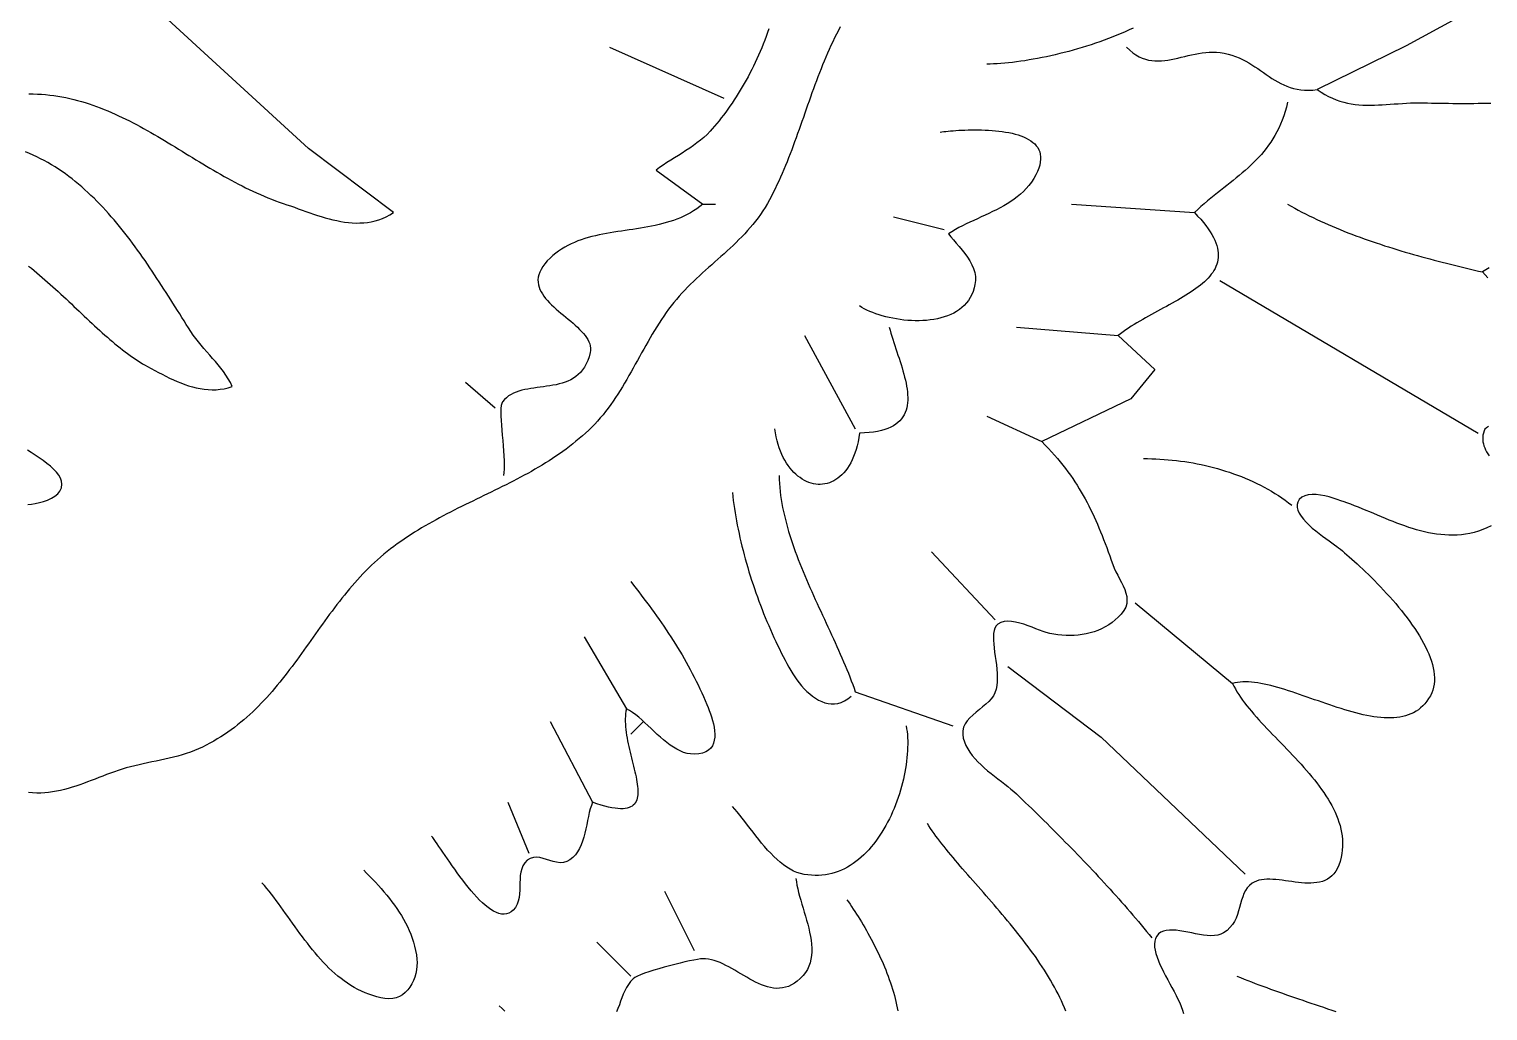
# Model space of a CAD drawing. Header units: millimetres. Extents: x 46 to 1464, y 30 to 1506.
# Drawn here: x 556.1 to 900.2, y 783.8 to 1015.2 of the extents above; entities that cross this region are included whole.
import ezdxf

# ---------------------------------------------------------------- set-up
doc = ezdxf.new("R2010")
doc.units = ezdxf.units.MM
doc.layers.add('0_0_0', color=3, linetype='Continuous')

msp = doc.modelspace()

# ---------------------------------------------------------------- linework, layer by layer
at = {"layer": '0_0_0'}
for points in [[(917, 1031), (881, 1011.3118), (860, 1001), (860.89, 1000.3876), (861.7798, 999.8438), (862.6698, 999.3647), (863.5603, 998.9467), (864.4517, 998.5863), (865.3444, 998.2798), (866.2386, 998.0236), (867.1348, 997.814), (868.0333, 997.6475), (868.9344, 997.5203), (869.8385, 997.429), (870.746, 997.3697), (871.6571, 997.339), (872.5724, 997.3331), (873.492, 997.3485), (874.4164, 997.3816), (875.3459, 997.4286), (876.2809, 997.486), (877.2217, 997.5502), (878.1687, 997.6175), (879.1222, 997.6843), (880.0825, 997.7469), (881.0501, 997.8018), (882.0253, 997.8452), (883.0085, 997.8737), (883.9999, 997.8835), (885, 997.8711), (885.9885, 997.8478), (886.9786, 997.8269), (887.9703, 997.8084), (888.9635, 997.7924), (889.958, 997.7788), (890.9539, 997.7678), (891.951, 997.7594), (892.9492, 997.7536), (893.9485, 997.7504), (894.9488, 997.75), (895.9501, 997.7524), (896.9521, 997.7575), (897.955, 997.7656), (898.9585, 997.7765), (899.9626, 997.7904), (900.9672, 997.8074)], [(556, 1000), (557.0028, 999.9878), (557.9966, 999.9524), (558.9816, 999.8945), (559.9579, 999.8144), (560.9258, 999.7129), (561.8856, 999.5905), (562.8375, 999.4476), (563.7817, 999.285), (564.7184, 999.1031), (565.6478, 998.9025), (566.5703, 998.6838), (567.486, 998.4475), (568.3952, 998.1942), (569.298, 997.9244), (570.1948, 997.6388), (571.0857, 997.3378), (571.9711, 997.0221), (572.851, 996.6921), (573.7258, 996.3485), (574.5956, 995.9919), (575.4608, 995.6227), (576.3215, 995.2415), (577.178, 994.8489), (578.0305, 994.4455), (578.8792, 994.0319), (579.7244, 993.6085), (580.5662, 993.1759), (581.4051, 992.7348), (582.241, 992.2856), (583.0744, 991.8289), (583.9053, 991.3653), (584.7341, 990.8954), (585.561, 990.4197), (586.3862, 989.9387), (587.21, 989.4531), (588.0325, 988.9634), (588.8541, 988.4701), (589.6748, 987.9738), (590.4951, 987.4751), (591.315, 986.9745), (592.1348, 986.4727), (592.9549, 985.9701), (593.7753, 985.4673), (594.5963, 984.9648), (595.4182, 984.4633), (596.2412, 983.9634), (597.0655, 983.4654), (597.8913, 982.9701), (598.7189, 982.478), (599.5485, 981.9896), (600.3804, 981.5055), (601.2147, 981.0263), (602.0517, 980.5525), (602.8917, 980.0847), (603.7348, 979.6235), (604.5813, 979.1693), (605.4315, 978.7228), (606.2855, 978.2846), (607.1435, 977.8551), (608.0059, 977.435), (608.8729, 977.0248), (609.7446, 976.6251), (610.6214, 976.2364), (611.5033, 975.8593), (612.3908, 975.4944), (613.2839, 975.1421), (614.183, 974.8032), (615.0883, 974.4781), (616, 974.1674), (616.8795, 973.8704), (617.765, 973.5626), (618.6558, 973.2469), (619.5515, 972.9264), (620.4515, 972.6039), (621.3553, 972.2825), (622.2624, 971.9651), (623.1723, 971.6547), (624.0845, 971.3542), (624.9984, 971.0666), (625.9135, 970.7949), (626.8293, 970.5421), (627.7452, 970.311), (628.6609, 970.1047), (629.5756, 969.9262), (630.489, 969.7783), (631.4004, 969.6642), (632.3095, 969.5866), (633.2156, 969.5487), (634.1182, 969.5533), (635.0168, 969.6035), (635.911, 969.7022), (636.8001, 969.8523), (637.6836, 970.0568), (638.5611, 970.3188), (639.432, 970.6411), (640.2958, 971.0268), (641.1519, 971.4787), (642, 972), (622, 987.1312), (585, 1021)], [(747.4609, 1015.8074), (746.9977, 1014.9413), (746.546, 1014.0668), (746.105, 1013.1842), (745.6744, 1012.2939), (745.2535, 1011.3963), (744.8419, 1010.4918), (744.4389, 1009.5808), (744.0441, 1008.6638), (743.657, 1007.741), (743.2769, 1006.813), (742.9033, 1005.8802), (742.5358, 1004.9429), (742.1737, 1004.0015), (741.8166, 1003.0564), (741.4638, 1002.1081), (741.115, 1001.1569), (740.7694, 1000.2033), (740.4267, 999.2476), (740.0861, 998.2903), (739.7474, 997.3317), (739.4098, 996.3723), (739.0728, 995.4125), (738.7359, 994.4526), (738.3987, 993.4931), (738.0604, 992.5344), (737.7207, 991.5768), (737.3789, 990.6208), (737.0345, 989.6668), (736.687, 988.7151), (736.3359, 987.7662), (735.9806, 986.8206), (735.6206, 985.8785), (735.2553, 984.9404), (734.8842, 984.0067), (734.5068, 983.0778), (734.1225, 982.1541), (733.7308, 981.236), (733.3312, 980.3239), (732.9231, 979.4182), (732.506, 978.5193), (732.0794, 977.6276), (731.6426, 976.7436), (731.1953, 975.8676), (730.7368, 975), (730.2392, 974.1089), (729.7192, 973.2422), (729.178, 972.3985), (728.6166, 971.5767), (728.0364, 970.7753), (727.4383, 969.9933), (726.8236, 969.2293), (726.1934, 968.482), (725.5489, 967.7501), (724.8912, 967.0325), (724.2214, 966.3278), (723.5408, 965.6348), (722.8504, 964.9521), (722.1514, 964.2786), (721.445, 963.613), (720.7324, 962.954), (720.0146, 962.3002), (719.2928, 961.6506), (718.5682, 961.0037), (717.8419, 960.3584), (717.1151, 959.7133), (716.3889, 959.0673), (715.6645, 958.4189), (714.943, 957.767), (714.2256, 957.1103), (713.5134, 956.4475), (712.8077, 955.7774), (712.1094, 955.0987), (711.4198, 954.4101), (710.7401, 953.7103), (710.0713, 952.9981), (709.4147, 952.2723), (708.7714, 951.5315), (708.1425, 950.7745), (707.5293, 950), (706.9346, 949.2126), (706.3538, 948.4104), (705.7858, 947.5946), (705.2297, 946.7661), (704.6842, 945.9261), (704.1485, 945.0756), (703.6214, 944.2158), (703.1018, 943.3477), (702.5888, 942.4724), (702.0813, 941.591), (701.5782, 940.7045), (701.0785, 939.8142), (700.5811, 938.9209), (700.085, 938.0259), (699.5891, 937.1302), (699.0924, 936.2349), (698.5939, 935.3411), (698.0924, 934.4499), (697.5869, 933.5623), (697.0765, 932.6795), (696.5599, 931.8025), (696.0363, 930.9324), (695.5045, 930.0703), (694.9634, 929.2172), (694.4121, 928.3744), (693.8494, 927.5427), (693.2744, 926.7235), (692.686, 925.9176), (692.0831, 925.1263), (691.4647, 924.3505), (690.8297, 923.5914), (690.1771, 922.8501), (689.5058, 922.1276), (688.8148, 921.4251), (688.0873, 920.7207), (687.3509, 920.0341), (686.6057, 919.3649), (685.852, 918.7123), (685.0901, 918.0758), (684.3203, 917.4549), (683.543, 916.8489), (682.7583, 916.2572), (681.9665, 915.6793), (681.1681, 915.1146), (680.3631, 914.5625), (679.552, 914.0224), (678.735, 913.4937), (677.9124, 912.9759), (677.0845, 912.4684), (676.2516, 911.9705), (675.414, 911.4818), (674.5719, 911.0015), (673.7257, 910.5292), (672.8755, 910.0642), (672.0218, 909.606), (671.1648, 909.154), (670.3048, 908.7076), (669.4421, 908.2662), (668.577, 907.8292), (667.7097, 907.396), (666.8405, 906.9662), (665.9698, 906.539), (665.0978, 906.1139), (664.2248, 905.6903), (663.3511, 905.2676), (662.477, 904.8453), (661.6028, 904.4228), (660.7287, 903.9994), (659.855, 903.5746), (658.9821, 903.1478), (658.1102, 902.7185), (657.2397, 902.286), (656.3707, 901.8497), (655.5036, 901.4092), (654.6386, 900.9637), (653.7762, 900.5127), (652.9164, 900.0557), (652.0597, 899.592), (651.2064, 899.121), (650.3566, 898.6422), (649.5107, 898.1551), (648.6691, 897.6589), (647.8318, 897.1531), (646.9994, 896.6372), (646.172, 896.1105), (645.3499, 895.5726), (644.5335, 895.0226), (643.7229, 894.4602), (642.9186, 893.8848), (642.1208, 893.2956), (641.3297, 892.6922), (640.5457, 892.074), (639.769, 891.4404), (639, 890.7908), (638.2735, 890.1549), (637.5602, 889.5083), (636.8596, 888.8516), (636.1712, 888.1851), (635.4944, 887.5092), (634.8288, 886.8244), (634.1738, 886.131), (633.529, 885.4296), (632.8938, 884.7206), (632.2677, 884.0043), (631.6502, 883.2812), (631.0408, 882.5518), (630.439, 881.8164), (629.8442, 881.0755), (629.256, 880.3295), (628.6738, 879.5788), (628.0972, 878.8239), (627.5256, 878.0653), (626.9586, 877.3032), (626.3955, 876.5382), (625.836, 875.7707), (625.2794, 875.0011), (624.7253, 874.2298), (624.1731, 873.4573), (623.6225, 872.6839), (623.0727, 871.9102), (622.5234, 871.1366), (621.9741, 870.3634), (621.4241, 869.5911), (620.8731, 868.8201), (620.3204, 868.0509), (619.7656, 867.2839), (619.2082, 866.5195), (618.6477, 865.7581), (618.0835, 865.0002), (617.5152, 864.2462), (616.9421, 863.4965), (616.3639, 862.7515), (615.7801, 862.0118), (615.19, 861.2776), (614.5932, 860.5495), (613.9892, 859.8278), (613.3774, 859.113), (612.7575, 858.4055), (612.1287, 857.7058), (611.4907, 857.0142), (610.843, 856.3313), (610.1849, 855.6573), (609.5161, 854.9928), (608.8359, 854.3382), (608.144, 853.6939), (607.4397, 853.0604), (606.7226, 852.438), (605.9921, 851.8271), (605.2478, 851.2283), (604.4891, 850.642), (603.7156, 850.0685), (602.9266, 849.5083), (602.1218, 848.9619), (601.3005, 848.4296), (600.4624, 847.9119), (599.6068, 847.4092), (598.7333, 846.9219), (597.8413, 846.4505), (596.9304, 845.9954), (596, 845.5571), (595.0571, 845.1496), (594.0987, 844.7791), (593.1262, 844.4417), (592.1414, 844.1336), (591.1459, 843.8512), (590.1415, 843.5905), (589.1297, 843.3477), (588.1124, 843.1192), (587.0912, 842.901), (586.0676, 842.6895), (585.0436, 842.4807), (584.0206, 842.271), (583.0004, 842.0565), (581.9846, 841.8335), (580.9751, 841.5981), (579.9733, 841.3466), (578.981, 841.0751), (578, 840.78), (577.084, 840.4809), (576.1709, 840.166), (575.2603, 839.8383), (574.3517, 839.5008), (573.4448, 839.1564), (572.5389, 838.8081), (571.6338, 838.4589), (570.7289, 838.1118), (569.8238, 837.7697), (568.9181, 837.4358), (568.0113, 837.1128), (567.1031, 836.8039), (566.1928, 836.512), (565.2801, 836.24), (564.3646, 835.9911), (563.4458, 835.7681), (562.5233, 835.574), (561.5965, 835.4119), (560.6652, 835.2847), (559.7288, 835.1953), (558.7869, 835.1469), (557.839, 835.1423), (556.8847, 835.1845), (555.9236, 835.2765)], [(730.6104, 1015.3474), (730.2942, 1014.4409), (729.9664, 1013.5393), (729.6274, 1012.643), (729.2774, 1011.7522), (728.9167, 1010.8675), (728.5456, 1009.9891), (728.1643, 1009.1175), (727.7733, 1008.253), (727.3727, 1007.3959), (726.9628, 1006.5467), (726.5439, 1005.7057), (726.1164, 1004.8734), (725.6805, 1004.0499), (725.2364, 1003.2359), (724.7845, 1002.4315), (724.325, 1001.6372), (723.8583, 1000.8533), (723.3846, 1000.0803), (722.9043, 999.3185), (722.4175, 998.5682), (721.9246, 997.8299), (721.4259, 997.1039), (720.9216, 996.3906), (720.4121, 995.6903), (719.8976, 995.0034), (719.3784, 994.3304), (718.8548, 993.6715), (718.3271, 993.0271), (717.7956, 992.3977), (717.2605, 991.7836), (716.7222, 991.1851), (716.0052, 990.4444), (715.2481, 989.7403), (714.4558, 989.0685), (713.6332, 988.425), (712.7852, 987.8054), (711.9168, 987.2055), (711.033, 986.6212), (710.1386, 986.0482), (709.2387, 985.4823), (708.3383, 984.9193), (707.4421, 984.3549), (706.5553, 983.785), (705.6826, 983.2054), (704.8292, 982.6118), (704, 982), (715, 974), (714.2944, 973.4295), (713.5708, 972.8996), (712.8301, 972.4082), (712.0731, 971.9535), (711.3009, 971.5334), (710.5142, 971.146), (709.714, 970.7893), (708.9012, 970.4613), (708.0768, 970.1602), (707.2416, 969.8839), (706.3966, 969.6305), (705.5426, 969.398), (704.6806, 969.1844), (703.8115, 968.9878), (702.9362, 968.8063), (702.0556, 968.6377), (701.1707, 968.4803), (700.2823, 968.3321), (699.3913, 968.191), (698.4987, 968.0551), (697.6054, 967.9224), (696.7123, 967.791), (695.8203, 967.659), (694.9303, 967.5243), (694.0432, 967.385), (693.16, 967.2391), (692.2815, 967.0847), (691.4087, 966.9199), (690.5425, 966.7425), (689.6837, 966.5508), (688.8334, 966.3426), (687.9924, 966.1161), (687.1615, 965.8693), (686.3419, 965.6003), (685.5343, 965.307), (684.7396, 964.9875), (683.9588, 964.6398), (683.1929, 964.2621), (682.4426, 963.8522), (681.7089, 963.4083), (680.9927, 962.9284), (680.295, 962.4105), (679.6167, 961.8527), (678.9586, 961.253), (678.3217, 960.6095), (677.7295, 959.9322), (677.2376, 959.27), (676.8414, 958.6223), (676.5363, 957.9885), (676.318, 957.368), (676.182, 956.7602), (676.1237, 956.1646), (676.1388, 955.5805), (676.2226, 955.0074), (676.3708, 954.4447), (676.5788, 953.8918), (676.8422, 953.3482), (677.1565, 952.8132), (677.5173, 952.2862), (677.9199, 951.7668), (678.36, 951.2543), (678.833, 950.7481), (679.3346, 950.2477), (679.8601, 949.7525), (680.4052, 949.2618), (680.9653, 948.7751), (681.536, 948.2919), (682.1128, 947.8115), (682.6911, 947.3334), (683.2666, 946.8569), (683.8348, 946.3816), (684.3911, 945.9068), (684.9311, 945.4319), (685.4503, 944.9564), (685.9442, 944.4796), (686.4083, 944.001), (686.8383, 943.5201), (687.2294, 943.0362), (687.5774, 942.5487), (687.8777, 942.0571), (688.1259, 941.5608), (688.3174, 941.0593), (688.4478, 940.5518), (688.5125, 940.0379), (688.5072, 939.5169), (688.4274, 938.9884), (688.1716, 938.0086), (687.8633, 937.1169), (687.5053, 936.3085), (687.1006, 935.5789), (686.652, 934.9234), (686.1625, 934.3374), (685.6351, 933.8162), (685.0726, 933.3554), (684.478, 932.9502), (683.8542, 932.596), (683.2042, 932.2882), (682.5309, 932.0222), (681.8372, 931.7934), (681.126, 931.5971), (680.4003, 931.4288), (679.663, 931.2838), (678.917, 931.1575), (678.1653, 931.0453), (677.4108, 930.9425), (676.6564, 930.8446), (675.905, 930.747), (675.1596, 930.6449), (674.4231, 930.5338), (673.6985, 930.4091), (672.9886, 930.2662), (672.2964, 930.1003), (671.6249, 929.907), (670.9769, 929.6816), (670.3554, 929.4195), (669.7633, 929.1161), (669.2035, 928.7667), (668.679, 928.3667), (668.1927, 927.9115), (667.7476, 927.3966), (667.5699, 927.0333), (667.4508, 926.4963), (667.3835, 925.8048), (667.3613, 924.9781), (667.3775, 924.0354), (667.4252, 922.9961), (667.4977, 921.8793), (667.5883, 920.7045), (667.6902, 919.4908), (667.7966, 918.2575), (667.9008, 917.024), (667.996, 915.8094), (668.0754, 914.6331), (668.1324, 913.5143), (668.16, 912.4723), (668.1517, 911.5264), (668.1006, 910.6959), (668, 910)], [(816.5436, 1015.5139), (815.6142, 1015.0769), (814.6671, 1014.6492), (813.7038, 1014.231), (812.7254, 1013.8225), (811.7332, 1013.4239), (810.7286, 1013.0354), (809.7129, 1012.6572), (808.6873, 1012.2895), (807.6532, 1011.9323), (806.6118, 1011.5861), (805.5644, 1011.2508), (804.5124, 1010.9268), (803.4569, 1010.6141), (802.3994, 1010.313), (801.3411, 1010.0238), (800.2832, 1009.7464), (799.2272, 1009.4813), (798.1743, 1009.2284), (797.1257, 1008.9881), (796.0828, 1008.7605), (795.0469, 1008.5458), (794.0192, 1008.3442), (793.0011, 1008.1559), (791.9938, 1007.9811), (790.9987, 1007.8198), (790.017, 1007.6725), (789.05, 1007.5391), (788.0991, 1007.42), (787.1655, 1007.3153), (786.2505, 1007.2252), (785.3554, 1007.1498), (784.4815, 1007.0894), (783.6301, 1007.0442), (782.8025, 1007.0143), (782, 1007)], [(693, 1011), (720, 999)], [(815, 1011), (815.7335, 1010.2923), (816.4691, 1009.6858), (817.2072, 1009.1742), (817.9479, 1008.7518), (818.6914, 1008.4124), (819.438, 1008.1501), (820.1879, 1007.9588), (820.9414, 1007.8326), (821.6986, 1007.7655), (822.4599, 1007.7514), (823.2254, 1007.7845), (823.9954, 1007.8586), (824.7702, 1007.9678), (825.5499, 1008.106), (826.3348, 1008.2674), (827.1251, 1008.4458), (827.9211, 1008.6354), (828.723, 1008.83), (829.531, 1009.0237), (830.3454, 1009.2105), (831.1664, 1009.3844), (831.9942, 1009.5395), (832.8291, 1009.6696), (833.6713, 1009.7688), (834.521, 1009.8312), (835.3785, 1009.8507), (836.244, 1009.8212), (837.1177, 1009.7369), (838, 1009.5918), (838.9463, 1009.3739), (839.8496, 1009.1118), (840.7133, 1008.8096), (841.5411, 1008.4718), (842.3366, 1008.1027), (843.1034, 1007.7067), (843.8451, 1007.2881), (844.5652, 1006.8513), (845.2675, 1006.4006), (845.9555, 1005.9404), (846.6327, 1005.4751), (847.3029, 1005.009), (847.9696, 1004.5464), (848.6364, 1004.0918), (849.3068, 1003.6495), (849.9846, 1003.2238), (850.6734, 1002.8192), (851.3766, 1002.4398), (852.098, 1002.0902), (852.841, 1001.7747), (853.6094, 1001.4976), (854.4068, 1001.2633), (855.2366, 1001.0761), (856.1026, 1000.9405), (857.0083, 1000.8607), (857.9574, 1000.8411), (858.9534, 1000.886), (860, 1001)], [(853, 998), (852.7212, 996.8838), (852.4142, 995.8124), (852.0796, 994.7839), (851.7185, 993.7963), (851.3315, 992.8476), (850.9195, 991.9359), (850.4833, 991.0591), (850.0237, 990.2153), (849.5416, 989.4026), (849.0377, 988.619), (848.5129, 987.8625), (847.9681, 987.1311), (847.404, 986.4229), (846.8214, 985.7358), (846.2212, 985.068), (845.6042, 984.4175), (844.9713, 983.7823), (844.3232, 983.1604), (843.6607, 982.5498), (842.9847, 981.9486), (842.296, 981.3549), (841.5954, 980.7666), (840.8838, 980.1817), (840.1619, 979.5984), (839.4307, 979.0147), (838.6908, 978.4285), (837.9431, 977.8379), (837.1885, 977.2409), (836.4278, 976.6356), (835.6618, 976.02), (834.8912, 975.3922), (834.117, 974.7501), (833.34, 974.0918), (832.5609, 973.4153), (831.7806, 972.7187), (831, 972), (831.7749, 971.2006), (832.4869, 970.4217), (833.1373, 969.6628), (833.7274, 968.9235), (834.2587, 968.2031), (834.7324, 967.5012), (835.15, 966.8173), (835.5129, 966.1508), (835.8224, 965.5013), (836.0799, 964.8683), (836.2867, 964.2512), (836.4443, 963.6496), (836.554, 963.0629), (836.6171, 962.4906), (836.6352, 961.9323), (836.6095, 961.3873), (836.5413, 960.8553), (836.4322, 960.3357), (836.2834, 959.828), (836.0964, 959.3317), (835.8724, 958.8462), (835.6129, 958.3711), (835.3193, 957.9059), (834.9929, 957.4501), (834.6351, 957.0031), (834.2473, 956.5644), (833.8308, 956.1336), (833.387, 955.7102), (832.9173, 955.2936), (832.4231, 954.8832), (831.9057, 954.4787), (831.3665, 954.0795), (830.8069, 953.6852), (830.2283, 953.2951), (829.632, 952.9088), (829.0194, 952.5257), (828.3919, 952.1455), (827.7508, 951.7675), (827.0976, 951.3913), (826.4335, 951.0163), (825.7601, 950.6421), (825.0785, 950.2681), (824.3903, 949.8939), (823.6968, 949.5188), (822.9994, 949.1426), (822.2994, 948.7645), (821.5982, 948.3841), (820.8972, 948.0009), (820.1978, 947.6144), (819.5013, 947.2241), (818.8091, 946.8295), (818.1226, 946.4301), (817.4432, 946.0253), (816.7721, 945.6147), (816.1109, 945.1977), (815.4609, 944.7739), (814.8234, 944.3427), (814.1998, 943.9037), (813.5915, 943.4563), (813, 943), (821.6543, 934.9969), (815.9992, 928.0656), (795, 918), (795.7904, 917.1914), (796.5525, 916.3883), (797.2872, 915.5901), (797.9956, 914.7959), (798.6785, 914.005), (799.337, 913.2165), (799.9719, 912.4297), (800.5844, 911.6439), (801.1752, 910.8582), (801.7455, 910.0719), (802.2962, 909.2842), (802.8282, 908.4943), (803.3424, 907.7015), (803.84, 906.9049), (804.3218, 906.1039), (804.7887, 905.2975), (805.2419, 904.4852), (805.6821, 903.666), (806.1105, 902.8392), (806.5279, 902.0041), (806.9353, 901.1598), (807.3338, 900.3056), (807.7242, 899.4407), (808.1075, 898.5644), (808.4847, 897.6758), (808.8567, 896.7742), (809.2246, 895.8588), (809.5893, 894.9288), (809.9517, 893.9836), (810.3128, 893.0222), (810.6736, 892.0439), (811.0351, 891.0479), (811.3982, 890.0335), (811.7639, 889), (812.0955, 888.1641), (812.4871, 887.3281), (812.9163, 886.4922), (813.361, 885.6564), (813.7987, 884.8208), (814.2071, 883.9855), (814.5639, 883.1507), (814.8469, 882.3165), (815.0336, 881.483), (815.1018, 880.6502), (815.0291, 879.8184), (814.7933, 878.9875), (814.372, 878.1578), (813.743, 877.3294), (813.0578, 876.6154), (812.3335, 875.959), (811.573, 875.3593), (810.7793, 874.8155), (809.9554, 874.3268), (809.1043, 873.8923), (808.2289, 873.5112), (807.3323, 873.1827), (806.4174, 872.9059), (805.4872, 872.68), (804.5446, 872.5043), (803.5928, 872.3778), (802.6346, 872.2997), (801.673, 872.2693), (800.711, 872.2856), (799.7517, 872.3479), (798.7979, 872.4553), (797.8527, 872.607), (796.9191, 872.8022), (796, 873.0401), (795.2881, 873.2678), (794.4929, 873.5592), (793.6296, 873.893), (792.7136, 874.2482), (791.7601, 874.6038), (790.7844, 874.9386), (789.8018, 875.2316), (788.8276, 875.4618), (787.8772, 875.608), (786.9658, 875.6492), (786.1087, 875.5643), (785.3213, 875.3322), (784.6188, 874.932), (784.2268, 874.5392), (783.9385, 874.0395), (783.7428, 873.4427), (783.6281, 872.7588), (783.5833, 871.9978), (783.5969, 871.1695), (783.6577, 870.2841), (783.7543, 869.3513), (783.8754, 868.3812), (784.0096, 867.3837), (784.1458, 866.3689), (784.2724, 865.3465), (784.3783, 864.3267), (784.452, 863.3193), (784.4823, 862.3343), (784.4578, 861.3817), (784.3672, 860.4714), (784.1992, 859.6134), (783.9424, 858.8176), (783.5856, 858.0941), (783.0914, 857.3969), (782.4851, 856.7291), (781.7943, 856.0824), (781.0468, 855.4483), (780.2702, 854.8187), (779.4923, 854.1853), (778.7407, 853.5396), (778.0432, 852.8736), (777.4274, 852.1788), (776.921, 851.447), (776.5518, 850.6699), (776.3474, 849.8392), (776.3356, 848.9467), (776.4817, 848.059), (776.7321, 847.1969), (777.0779, 846.3592), (777.5103, 845.545), (778.0204, 844.7535), (778.5994, 843.9837), (779.2386, 843.2346), (779.929, 842.5053), (780.6619, 841.795), (781.4284, 841.1025), (782.2197, 840.4271), (783.0269, 839.7678), (783.8413, 839.1237), (784.654, 838.4938), (785.4561, 837.8771), (786.2389, 837.2728), (786.9935, 836.68), (787.7111, 836.0976), (788.3829, 835.5248), (789, 834.9606), (789.7227, 834.2694), (790.4459, 833.5757), (791.1694, 832.8794), (791.893, 832.1805), (792.6166, 831.4791), (793.3402, 830.7753), (794.0637, 830.069), (794.7869, 829.3604), (795.5097, 828.6493), (796.232, 827.9359), (796.9537, 827.2203), (797.6748, 826.5024), (798.395, 825.7822), (799.1143, 825.0599), (799.8326, 824.3354), (800.5497, 823.6088), (801.2656, 822.8801), (801.9802, 822.1493), (802.6933, 821.4166), (803.4048, 820.6819), (804.1146, 819.9452), (804.8227, 819.2066), (805.5289, 818.4661), (806.2331, 817.7238), (806.9351, 816.9798), (807.635, 816.2339), (808.3325, 815.4863), (809.0276, 814.737), (809.7202, 813.9861), (810.4101, 813.2335), (811.0972, 812.4793), (811.7815, 811.7236), (812.4628, 810.9664), (813.141, 810.2076), (813.8161, 809.4475), (814.4878, 808.6859), (815.1561, 807.9229), (815.8209, 807.1586), (816.4821, 806.393), (817.1396, 805.6261), (817.7932, 804.8579), (818.4429, 804.0886), (819.0885, 803.3181), (819.73, 802.5465), (820.3671, 801.7737), (821, 801)], [(771, 991), (771.3978, 991.0512), (771.8459, 991.1043), (772.341, 991.1581), (772.88, 991.2116), (773.4597, 991.264), (774.0768, 991.3141), (774.7283, 991.361), (775.411, 991.4037), (776.1217, 991.4411), (776.8571, 991.4723), (777.6142, 991.4964), (778.3898, 991.5122), (779.1807, 991.5188), (779.9837, 991.5152), (780.7956, 991.5004), (781.6133, 991.4733), (782.4336, 991.4331), (783.2533, 991.3787), (784.0693, 991.3091), (784.8784, 991.2233), (785.6773, 991.1203), (786.463, 990.9991), (787.2323, 990.8588), (787.9819, 990.6982), (788.7087, 990.5165), (789.4096, 990.3126), (790.0813, 990.0855), (790.7208, 989.8342), (791.3247, 989.5578), (791.89, 989.2551), (792.4134, 988.9254), (792.8919, 988.5674), (793.3221, 988.1803), (793.701, 987.763), (794.0254, 987.3146), (794.2921, 986.834), (794.4979, 986.3203), (794.6396, 985.7724), (794.7142, 985.1893), (794.7183, 984.5702), (794.6489, 983.9138), (794.5027, 983.2193), (794.2766, 982.4857), (793.9674, 981.712), (793.5719, 980.8971), (793.0871, 980.0401), (792.5415, 979.202), (791.9519, 978.4154), (791.3212, 977.6772), (790.6523, 976.9839), (789.9482, 976.3323), (789.2118, 975.7192), (788.446, 975.1411), (787.6539, 974.5949), (786.8383, 974.0773), (786.0021, 973.5849), (785.1484, 973.1146), (784.2801, 972.6629), (783.4001, 972.2267), (782.5113, 971.8026), (781.6168, 971.3874), (780.7193, 970.9778), (779.822, 970.5704), (778.9277, 970.1621), (778.0394, 969.7495), (777.16, 969.3293), (776.2925, 968.8982), (775.4398, 968.4531), (774.6048, 967.9905), (773.7906, 967.5072), (773, 967), (773.5584, 966.2902), (774.1752, 965.5512), (774.8313, 964.7848), (775.5075, 963.9927), (776.1846, 963.1766), (776.8435, 962.3385), (777.465, 961.4799), (778.0301, 960.6028), (778.5195, 959.7088), (778.9141, 958.7997), (779.1948, 957.8774), (779.3424, 956.9436), (779.3379, 956), (779.218, 955.0884), (779.033, 954.2301), (778.7856, 953.4237), (778.4786, 952.6683), (778.1151, 951.9627), (777.6977, 951.3058), (777.2295, 950.6964), (776.7132, 950.1335), (776.1518, 949.616), (775.5481, 949.1427), (774.9049, 948.7126), (774.2252, 948.3244), (773.5118, 947.9772), (772.7676, 947.6698), (771.9954, 947.401), (771.1982, 947.1698), (770.3788, 946.9751), (769.54, 946.8157), (768.6847, 946.6906), (767.8159, 946.5986), (766.9363, 946.5385), (766.0488, 946.5094), (765.1563, 946.51), (764.2617, 946.5394), (763.3679, 946.5962), (762.4776, 946.6796), (761.5939, 946.7882), (760.7195, 946.9211), (759.8573, 947.0771), (759.0102, 947.2551), (758.181, 947.4539), (757.3727, 947.6726), (756.588, 947.9099), (755.83, 948.1647), (755.1013, 948.436), (754.405, 948.7226), (753.7438, 949.0234), (753.1206, 949.3373), (752.5384, 949.6632), (752, 950)], [(555.938, 959.3812), (556.582, 958.8689), (557.2238, 958.348), (557.8637, 957.8189), (558.5015, 957.2824), (559.1375, 956.7389), (559.7715, 956.1891), (560.4037, 955.6336), (561.0341, 955.0728), (561.6626, 954.5075), (562.2894, 953.9382), (562.9145, 953.3655), (563.538, 952.7899), (564.1598, 952.2121), (564.7799, 951.6327), (565.3985, 951.0521), (566.0156, 950.4711), (566.6312, 949.8901), (567.2454, 949.3099), (567.8581, 948.7308), (568.4694, 948.1537), (569.0794, 947.5789), (569.6881, 947.0072), (570.2955, 946.439), (570.9017, 945.875), (571.5066, 945.3158), (572.1105, 944.762), (572.7132, 944.214), (573.3148, 943.6726), (573.9153, 943.1383), (574.5149, 942.6116), (575.1134, 942.0932), (575.7111, 941.5837), (576.3078, 941.0836), (576.9037, 940.5936), (577.4987, 940.1141), (578.0929, 939.6458), (578.6864, 939.1893), (579.2792, 938.7451), (579.8713, 938.3139), (580.4627, 937.8962), (581.0536, 937.4926), (581.6438, 937.1037), (582.2336, 936.7301), (582.8228, 936.3723), (583.4116, 936.031), (584, 935.7067), (584.8553, 935.2469), (585.7151, 934.7857), (586.5795, 934.3267), (587.4486, 933.8738), (588.3225, 933.4305), (589.2013, 933.0007), (590.085, 932.5882), (590.9738, 932.1965), (591.8677, 931.8295), (592.7669, 931.4908), (593.6715, 931.1843), (594.5814, 930.9136), (595.4969, 930.6826), (596.418, 930.4948), (597.3448, 930.3541), (598.2774, 930.2641), (599.2158, 930.2287), (600.1603, 930.2515), (601.1109, 930.3363), (602.0676, 930.4869), (603.0306, 930.7068), (604, 931), (603.5354, 931.9247), (603.0261, 932.8133), (602.4774, 933.6705), (601.8946, 934.5006), (601.283, 935.3082), (600.648, 936.0978), (599.995, 936.874), (599.3292, 937.6413), (598.656, 938.4041), (597.9807, 939.1671), (597.3088, 939.9346), (596.6454, 940.7113), (595.996, 941.5017), (595.366, 942.3102), (594.7605, 943.1415), (594.1851, 944), (593.6657, 944.814), (593.1455, 945.6326), (592.6243, 946.4554), (592.1019, 947.2818), (591.5781, 948.1116), (591.0526, 948.9443), (590.5253, 949.7795), (589.9959, 950.6168), (589.4642, 951.4558), (588.9299, 952.296), (588.3929, 953.1372), (587.853, 953.9787), (587.3099, 954.8203), (586.7634, 955.6616), (586.2133, 956.5021), (585.6594, 957.3414), (585.1015, 958.1791), (584.5393, 959.0148), (583.9726, 959.8481), (583.4012, 960.6785), (582.8249, 961.5058), (582.2435, 962.3293), (581.6567, 963.1489), (581.0644, 963.964), (580.4663, 964.7742), (579.8622, 965.5791), (579.2519, 966.3784), (578.6352, 967.1716), (578.0118, 967.9582), (577.3815, 968.7379), (576.7442, 969.5104), (576.0995, 970.275), (575.4474, 971.0316), (574.7875, 971.7795), (574.1196, 972.5186), (573.4436, 973.2482), (572.7592, 973.9681), (572.0662, 974.6778), (571.3644, 975.3768), (570.6535, 976.0649), (569.9334, 976.7415), (569.2038, 977.4064), (568.4645, 978.0589), (567.7154, 978.6989), (566.956, 979.3257), (566.1864, 979.9392), (565.4062, 980.5387), (564.6152, 981.1239), (563.8132, 981.6945), (563, 982.25), (562.1709, 982.788), (561.3312, 983.3017), (560.4818, 983.7927), (559.6233, 984.2627), (558.7565, 984.7136), (557.8822, 985.1471), (557.0011, 985.5649), (556.114, 985.9687), (555.2217, 986.3602)], [(715, 974), (718, 974)], [(760, 971), (772, 968)], [(802, 974), (831, 972)], [(853, 974), (853.8308, 973.5219), (854.671, 973.0519), (855.5202, 972.5898), (856.3781, 972.1355), (857.2444, 971.689), (858.1187, 971.25), (859.0008, 970.8185), (859.8904, 970.3944), (860.7871, 969.9776), (861.6907, 969.5679), (862.6009, 969.1652), (863.5172, 968.7695), (864.4395, 968.3806), (865.3674, 967.9985), (866.3007, 967.6229), (867.2389, 967.2538), (868.1818, 966.8911), (869.1292, 966.5347), (870.0806, 966.1845), (871.0358, 965.8403), (871.9944, 965.5021), (872.9563, 965.1697), (873.921, 964.843), (874.8882, 964.5219), (875.8577, 964.2064), (876.8291, 963.8962), (877.8022, 963.5914), (878.7765, 963.2917), (879.7519, 962.9971), (880.728, 962.7074), (881.7045, 962.4226), (882.6811, 962.1425), (883.6575, 961.8671), (884.6333, 961.5962), (885.6084, 961.3297), (886.5823, 961.0675), (887.5547, 960.8094), (888.5254, 960.5555), (889.4941, 960.3055), (890.4604, 960.0594), (891.424, 959.817), (892.3846, 959.5783), (893.342, 959.3431), (894.2957, 959.1113), (895.2456, 958.8829), (896.1913, 958.6576), (897.1324, 958.4355), (898.0687, 958.2163), (899, 958)], [(900.521, 958.9709), (899.7488, 958.5072), (899, 958), (899.6217, 957.3051), (900.2709, 956.649)], [(837, 956), (898, 920)], [(759, 945), (759.1879, 944.2947), (759.3912, 943.58), (759.6077, 942.8571), (759.8351, 942.127), (760.0714, 941.3909), (760.3143, 940.65), (760.5618, 939.9053), (760.8116, 939.158), (761.0617, 938.4092), (761.3098, 937.6601), (761.5538, 936.9117), (761.7915, 936.1653), (762.0208, 935.4219), (762.2395, 934.6826), (762.4454, 933.9487), (762.6365, 933.2212), (762.8105, 932.5012), (762.9653, 931.7899), (763.0988, 931.0885), (763.2087, 930.398), (763.2929, 929.7196), (763.3493, 929.0544), (763.3757, 928.4035), (763.3699, 927.7681), (763.3299, 927.1493), (763.2533, 926.5482), (763.1381, 925.966), (762.9822, 925.4038), (762.7833, 924.8627), (762.5393, 924.3439), (762.248, 923.8484), (761.9073, 923.3775), (761.515, 922.9322), (761.0691, 922.5137), (760.5672, 922.123), (760.0073, 921.7614), (759.3871, 921.43), (758.7047, 921.1298), (757.9577, 920.8621), (757.144, 920.6279), (756.2615, 920.4285), (755.308, 920.2648), (754.2813, 920.1381), (753.1794, 920.0494), (752, 920), (751.8389, 918.9546), (751.6464, 917.9588), (751.4238, 917.0124), (751.1726, 916.1149), (750.894, 915.2661), (750.5894, 914.4656), (750.2601, 913.7131), (749.9075, 913.0082), (749.5329, 912.3507), (749.1378, 911.74), (748.7233, 911.1761), (748.2909, 910.6584), (747.842, 910.1867), (747.3778, 909.7606), (746.8997, 909.3799), (746.4091, 909.0441), (745.9073, 908.7529), (745.3956, 908.506), (744.8755, 908.3031), (744.3482, 908.1438), (743.815, 908.0279), (743.2775, 907.9548), (742.7368, 907.9244), (742.1943, 907.9363), (741.6515, 907.9901), (741.1096, 908.0856), (740.5699, 908.2224), (740.0339, 908.4001), (739.5028, 908.6184), (738.9781, 908.877), (738.461, 909.1756), (737.9529, 909.5137), (737.4552, 909.8912), (736.9692, 910.3076), (736.4963, 910.7626), (736.0378, 911.2559), (735.595, 911.7871), (735.1693, 912.356), (734.762, 912.9621), (734.3745, 913.6052), (734.0082, 914.2848), (733.6643, 915.0008), (733.3443, 915.7527), (733.0494, 916.5402), (732.7811, 917.3629), (732.5406, 918.2206), (732.3294, 919.1129), (732.1487, 920.0395), (732, 921)], [(789, 945), (813, 943)], [(739, 943), (751, 921)], [(659, 932), (666, 926)], [(782, 924), (795, 918)], [(900.3655, 921.5798), (899.904, 921.2844), (899.561, 920.9429), (899.3457, 920.5516), (899.1848, 920.0194), (899.082, 919.4956), (899.0338, 918.98), (899.037, 918.4721), (899.0885, 917.9715), (899.1849, 917.4779), (899.3231, 916.9909), (899.4998, 916.5102), (899.7118, 916.0354), (899.9558, 915.5661), (900.2286, 915.1019), (900.527, 914.6425)], [(555.738, 903.1654), (556.5852, 903.2755), (557.5086, 903.4306), (558.4751, 903.6377), (559.4516, 903.9037), (560.4052, 904.2357), (561.3027, 904.6407), (562.1111, 905.1255), (562.7975, 905.6972), (563.3286, 906.3629), (563.6715, 907.1294), (563.7932, 908.0038), (563.702, 908.6921), (563.4413, 909.3882), (563.0298, 910.0886), (562.4864, 910.7899), (561.83, 911.4886), (561.0794, 912.1813), (560.2536, 912.8646), (559.3712, 913.535), (558.4514, 914.1891), (557.5128, 914.8236), (556.5743, 915.4349), (555.655, 916.0196)], [(819, 914), (819.9615, 913.993), (820.9268, 913.972), (821.8954, 913.9369), (822.8667, 913.8876), (823.8402, 913.824), (824.8155, 913.746), (825.792, 913.6534), (826.7693, 913.5462), (827.7469, 913.4243), (828.7242, 913.2875), (829.7009, 913.1357), (830.6763, 912.9689), (831.6501, 912.7869), (832.6216, 912.5897), (833.5905, 912.3771), (834.5562, 912.149), (835.5182, 911.9053), (836.4761, 911.6459), (837.4293, 911.3707), (838.3773, 911.0796), (839.3197, 910.7725), (840.256, 910.4493), (841.1857, 910.1099), (842.1082, 909.7541), (843.0231, 909.3819), (843.9299, 908.9932), (844.8281, 908.5878), (845.7173, 908.1657), (846.5968, 907.7267), (847.4663, 907.2708), (848.3251, 906.7978), (849.173, 906.3076), (850.0092, 905.8001), (850.8334, 905.2753), (851.6451, 904.7329), (852.4438, 904.173), (853.2289, 903.5954), (854, 903)], [(733, 910), (733.0315, 909.0616), (733.0858, 908.1223), (733.1621, 907.1819), (733.2598, 906.2407), (733.3783, 905.2986), (733.5168, 904.3559), (733.6747, 903.4125), (733.8513, 902.4685), (734.046, 901.5241), (734.258, 900.5793), (734.4868, 899.6341), (734.7317, 898.6888), (734.9919, 897.7433), (735.2669, 896.7977), (735.5559, 895.8522), (735.8583, 894.9068), (736.1735, 893.9615), (736.5007, 893.0166), (736.8393, 892.0719), (737.1886, 891.1278), (737.5481, 890.1841), (737.9169, 889.241), (738.2944, 888.2987), (738.68, 887.3571), (739.073, 886.4163), (739.4727, 885.4765), (739.8785, 884.5377), (740.2897, 883.6), (740.7057, 882.6635), (741.1257, 881.7282), (741.5491, 880.7943), (741.9753, 879.8618), (742.4035, 878.9309), (742.8331, 878.0015), (743.2635, 877.0738), (743.6939, 876.1479), (744.1237, 875.2238), (744.5523, 874.3016), (744.979, 873.3815), (745.403, 872.4634), (745.8239, 871.5475), (746.2407, 870.6339), (746.653, 869.7226), (747.0601, 868.8138), (747.4612, 867.9074), (747.8557, 867.0036), (748.2429, 866.1026), (748.6223, 865.2042), (748.993, 864.3087), (749.3546, 863.4161), (749.7061, 862.5266), (750.0471, 861.6401), (750.3769, 860.7568), (750.6947, 859.8767), (751, 859), (774, 851)], [(722, 906), (722.0994, 905.0631), (722.2119, 904.1185), (722.3371, 903.1664), (722.4749, 902.2076), (722.6251, 901.2424), (722.7875, 900.2713), (722.9617, 899.2949), (723.1477, 898.3137), (723.3451, 897.3281), (723.5538, 896.3388), (723.7736, 895.3461), (724.0042, 894.3505), (724.2454, 893.3527), (724.497, 892.353), (724.7587, 891.352), (725.0305, 890.3502), (725.312, 889.3481), (725.603, 888.3463), (725.9033, 887.3451), (726.2126, 886.3451), (726.5309, 885.3468), (726.8578, 884.3507), (727.1931, 883.3573), (727.5367, 882.3672), (727.8882, 881.3808), (728.2475, 880.3986), (728.6144, 879.4211), (728.9886, 878.4488), (729.37, 877.4823), (729.7582, 876.522), (730.1531, 875.5685), (730.5545, 874.6222), (730.9622, 873.6836), (731.3759, 872.7533), (731.7953, 871.8318), (732.2204, 870.9194), (732.6509, 870.0169), (733.0865, 869.1246), (733.527, 868.2431), (733.9723, 867.3728), (734.4221, 866.5144), (734.8761, 865.6681), (735.3343, 864.8347), (735.7963, 864.0146), (736.2324, 863.2814), (736.707, 862.5466), (737.2178, 861.8175), (737.7624, 861.1014), (738.3386, 860.4055), (738.9441, 859.7373), (739.5767, 859.104), (740.2341, 858.513), (740.9139, 857.9715), (741.614, 857.4868), (742.3321, 857.0663), (743.0658, 856.7173), (743.8129, 856.4471), (744.5712, 856.2631), (745.3384, 856.1724), (746.1121, 856.1825), (746.8901, 856.3006), (747.6702, 856.5341), (748.45, 856.8903), (749.2274, 857.3765), (750, 858)], [(900.9961, 898.189), (900.04, 897.6986), (899.0649, 897.2641), (898.0681, 896.8899), (897.0472, 896.5804), (896, 896.3402), (894.9992, 896.1712), (894.0051, 896.0495), (893.0174, 895.9727), (892.0358, 895.9388), (891.0601, 895.9458), (890.0901, 895.9915), (889.1255, 896.0738), (888.1661, 896.1906), (887.2118, 896.3397), (886.2621, 896.5192), (885.317, 896.7269), (884.3761, 896.9606), (883.4393, 897.2184), (882.5063, 897.498), (881.5768, 897.7974), (880.6507, 898.1145), (879.7277, 898.4471), (878.8075, 898.7932), (877.89, 899.1507), (876.9749, 899.5174), (876.062, 899.8913), (875.1509, 900.2702), (874.2416, 900.6521), (873.3337, 901.0348), (872.4271, 901.4163), (871.5215, 901.7944), (870.6166, 902.167), (869.7122, 902.5321), (868.8081, 902.8875), (867.9041, 903.2311), (867, 903.5609), (866.3365, 903.8008), (865.5596, 904.0808), (864.6912, 904.3818), (863.7528, 904.6849), (862.7663, 904.9709), (861.7534, 905.2209), (860.7359, 905.4157), (859.7355, 905.5364), (858.774, 905.5639), (857.873, 905.4791), (857.0545, 905.2631), (856.34, 904.8967), (855.7515, 904.361), (855.3842, 903.7707), (855.2158, 903.1467), (855.2279, 902.4949), (855.402, 901.821), (855.72, 901.1308), (856.1633, 900.43), (856.7138, 899.7246), (857.3531, 899.0203), (858.0628, 898.3228), (858.8246, 897.638), (859.6201, 896.9716), (860.4311, 896.3294), (861.2392, 895.7173), (862.0261, 895.141), (862.7733, 894.6062), (863.4627, 894.1189), (864.0758, 893.6847), (864.5943, 893.3096), (865, 892.9992), (865.448, 892.635), (865.929, 892.2368), (866.441, 891.8058), (866.9818, 891.3431), (867.5491, 890.8501), (868.141, 890.3279), (868.7551, 889.7777), (869.3895, 889.2007), (870.0419, 888.5982), (870.7102, 887.9713), (871.3922, 887.3213), (872.0858, 886.6494), (872.7889, 885.9568), (873.4993, 885.2447), (874.2148, 884.5143), (874.9334, 883.7669), (875.6528, 883.0036), (876.371, 882.2256), (877.0857, 881.4343), (877.7948, 880.6307), (878.4963, 879.8161), (879.1879, 878.9917), (879.8675, 878.1588), (880.5329, 877.3185), (881.182, 876.472), (881.8127, 875.6206), (882.4228, 874.7655), (883.0102, 873.9078), (883.5726, 873.0489), (884.1081, 872.1898), (884.6144, 871.3319), (885.0893, 870.4763), (885.5308, 869.6243), (885.9367, 868.777), (886.3048, 867.9357), (886.633, 867.1016), (886.9192, 866.2759), (887.1612, 865.4598), (887.3568, 864.6545), (887.504, 863.8613), (887.6005, 863.0813), (887.6442, 862.3157), (887.633, 861.5659), (887.5648, 860.8329), (887.4373, 860.118), (887.2485, 859.4224), (886.9961, 858.7474), (886.6782, 858.0941), (886.2773, 857.4162), (885.8476, 856.7921), (885.39, 856.2203), (884.9052, 855.6993), (884.3942, 855.2275), (883.8578, 854.8036), (883.2969, 854.4258), (882.7123, 854.0929), (882.105, 853.8032), (881.4757, 853.5553), (880.8254, 853.3477), (880.1549, 853.1788), (879.465, 853.0472), (878.7567, 852.9513), (878.0308, 852.8898), (877.2882, 852.8609), (876.5297, 852.8634), (875.7562, 852.8956), (874.9686, 852.9561), (874.1677, 853.0433), (873.3544, 853.1558), (872.5295, 853.2921), (871.694, 853.4506), (870.8486, 853.6299), (869.9943, 853.8284), (869.132, 854.0447), (868.2624, 854.2773), (867.3864, 854.5246), (866.505, 854.7852), (865.6189, 855.0575), (864.7291, 855.3401), (863.8364, 855.6314), (862.9417, 855.93), (862.0458, 856.2344), (861.1496, 856.543), (860.254, 856.8543), (859.3598, 857.167), (858.4679, 857.4793), (857.5791, 857.7899), (856.6944, 858.0973), (855.8146, 858.3999), (854.9405, 858.6963), (854.0731, 858.9849), (853.2131, 859.2642), (852.3615, 859.5328), (851.5191, 859.7892), (850.6868, 860.0318), (849.8655, 860.2591), (849.0559, 860.4697), (848.259, 860.6621), (847.4757, 860.8346), (846.7067, 860.986), (845.9531, 861.1145), (845.2156, 861.2188), (844.495, 861.2974), (843.7924, 861.3487), (843.1084, 861.3712), (842.4441, 861.3635), (841.8002, 861.324), (841.1776, 861.2512), (840.5773, 861.1437), (840, 861), (840.3191, 860.3505), (840.6704, 859.6994), (841.0526, 859.0464), (841.464, 858.3915), (841.9032, 857.7347), (842.3686, 857.0759), (842.8587, 856.415), (843.372, 855.7519), (843.9071, 855.0866), (844.4623, 854.4189), (845.0361, 853.749), (845.6272, 853.0765), (846.2338, 852.4016), (846.8546, 851.7241), (847.488, 851.0439), (848.1325, 850.361), (848.7866, 849.6753), (849.4488, 848.9868), (850.1175, 848.2953), (850.7913, 847.6009), (851.4686, 846.9034), (852.1479, 846.2027), (852.8277, 845.4988), (853.5065, 844.7917), (854.1828, 844.0812), (854.8551, 843.3673), (855.5218, 842.6499), (856.1815, 841.9289), (856.8326, 841.2043), (857.4736, 840.476), (858.103, 839.744), (858.7193, 839.0081), (859.321, 838.2683), (859.9065, 837.5246), (860.4744, 836.7768), (861.0231, 836.0249), (861.5511, 835.2688), (862.0569, 834.5084), (862.5391, 833.7438), (862.996, 832.9747), (863.4262, 832.2012), (863.8281, 831.4231), (864.2003, 830.6404), (864.5412, 829.8531), (864.8493, 829.061), (865.1231, 828.2642), (865.3611, 827.4624), (865.5618, 826.6557), (865.7236, 825.8439), (865.8451, 825.0271), (865.9247, 824.2051), (865.961, 823.3779), (865.9523, 822.5454), (865.8972, 821.7075), (865.7943, 820.8642), (865.6419, 820.0154), (865.4013, 819.0457), (865.1081, 818.1788), (864.7651, 817.4094), (864.375, 816.7323), (863.9406, 816.1425), (863.4647, 815.6348), (862.9502, 815.2041), (862.3997, 814.8451), (861.816, 814.5529), (861.202, 814.3222), (860.5605, 814.1479), (859.8942, 814.0248), (859.2058, 813.9479), (858.4983, 813.9119), (857.7744, 813.9118), (857.0368, 813.9424), (856.2883, 813.9985), (855.5318, 814.0751), (854.77, 814.1669), (854.0057, 814.2689), (853.2417, 814.3758), (852.4808, 814.4826), (851.7257, 814.5841), (850.9793, 814.6752), (850.2443, 814.7508), (849.5235, 814.8056), (848.8197, 814.8345), (848.1357, 814.8325), (847.4743, 814.7944), (846.8382, 814.7149), (846.2303, 814.5891), (845.6533, 814.4117), (845.11, 814.1777), (844.6033, 813.8818), (843.9898, 813.3843), (843.4807, 812.8038), (843.0592, 812.1515), (842.7086, 811.4385), (842.4119, 810.6758), (842.1524, 809.8746), (841.9133, 809.0461), (841.6778, 808.2013), (841.4291, 807.3513), (841.1503, 806.5073), (840.8246, 805.6804), (840.4354, 804.8817), (839.9657, 804.1223), (839.3987, 803.4134), (838.7177, 802.766), (837.9058, 802.1913), (837.2474, 801.8733), (836.5242, 801.6653), (835.7449, 801.5537), (834.9177, 801.5251), (834.0514, 801.5662), (833.1543, 801.6634), (832.235, 801.8032), (831.302, 801.9724), (830.3638, 802.1574), (829.4289, 802.3447), (828.5058, 802.521), (827.603, 802.6729), (826.729, 802.7867), (825.8924, 802.8492), (825.1016, 802.8469), (824.3651, 802.7663), (823.6915, 802.5941), (823.0892, 802.3167), (822.5667, 801.9207), (822.1327, 801.3927), (821.8425, 800.8243), (821.6661, 800.204), (821.5945, 799.536), (821.6191, 798.8243), (821.731, 798.073), (821.9214, 797.2861), (822.1815, 796.4677), (822.5024, 795.622), (822.8755, 794.7529), (823.2919, 793.8645), (823.7427, 792.961), (824.2193, 792.0464), (824.7127, 791.1247), (825.2142, 790.2001), (825.715, 789.2767), (826.2063, 788.3584), (826.6792, 787.4494), (827.125, 786.5537), (827.5349, 785.6754), (827.9001, 784.8187), (828.2117, 783.9875), (828.461, 783.186)], [(769, 892), (784, 876)], [(698, 885), (698.6346, 884.1972), (699.2643, 883.394), (699.8889, 882.5903), (700.5082, 881.7856), (701.1222, 880.9799), (701.7307, 880.1728), (702.3335, 879.3641), (702.9306, 878.5535), (703.5217, 877.7408), (704.1068, 876.9257), (704.6858, 876.108), (705.2584, 875.2874), (705.8246, 874.4637), (706.3842, 873.6366), (706.9371, 872.8059), (707.4831, 871.9713), (708.0222, 871.1326), (708.5542, 870.2895), (709.0789, 869.4418), (709.5962, 868.5892), (710.106, 867.7315), (710.6082, 866.8684), (711.1025, 865.9996), (711.589, 865.125), (712.0674, 864.2443), (712.5376, 863.3571), (712.9995, 862.4633), (713.4529, 861.5627), (713.8977, 860.6549), (714.3338, 859.7397), (714.7611, 858.8168), (715.1793, 857.8861), (715.5885, 856.9472), (715.9884, 856), (716.2595, 855.3341), (716.5364, 854.6197), (716.8096, 853.8664), (717.0697, 853.0836), (717.3073, 852.2809), (717.513, 851.468), (717.6774, 850.6544), (717.7909, 849.8496), (717.8443, 849.0633), (717.8281, 848.3049), (717.7328, 847.5841), (717.5491, 846.9104), (717.2675, 846.2934), (716.8787, 845.7427), (716.3731, 845.2678), (715.7414, 844.8783), (714.9741, 844.5838), (714.0619, 844.3938), (712.9953, 844.3179), (712.1403, 844.3607), (711.3004, 844.5068), (710.4746, 844.7473), (709.6621, 845.0732), (708.8619, 845.4755), (708.0732, 845.9453), (707.295, 846.4736), (706.5264, 847.0515), (705.7666, 847.67), (705.0145, 848.3202), (704.2694, 848.993), (703.5303, 849.6796), (702.7963, 850.371), (702.0665, 851.0582), (701.3401, 851.7323), (700.616, 852.3844), (699.8934, 853.0054), (699.1714, 853.5864), (698.4491, 854.1184), (697.7256, 854.5926), (697, 855), (696.8874, 854.4372), (696.8057, 853.8583), (696.7529, 853.2645), (696.7273, 852.657), (696.7271, 852.0371), (696.7504, 851.4061), (696.7954, 850.7652), (696.8604, 850.1156), (696.9434, 849.4587), (697.0428, 848.7956), (697.1566, 848.1277), (697.2831, 847.4562), (697.4205, 846.7824), (697.5669, 846.1074), (697.7205, 845.4326), (697.8796, 844.7593), (698.0423, 844.0886), (698.2068, 843.4218), (698.3713, 842.7602), (698.5339, 842.1051), (698.6929, 841.4577), (698.8465, 840.8192), (698.9928, 840.191), (699.13, 839.5742), (699.2564, 838.9702), (699.37, 838.3801), (699.4692, 837.8053), (699.552, 837.247), (699.6167, 836.7064), (699.6615, 836.1849), (699.6845, 835.6836), (699.6839, 835.2038), (699.658, 834.7468), (699.6049, 834.3139), (699.5228, 833.9062), (699.4098, 833.5251), (699.2643, 833.1719), (699.0843, 832.8476), (698.868, 832.5537), (698.6137, 832.2914), (698.3196, 832.0619), (697.9837, 831.8665), (697.6043, 831.7064), (697.1797, 831.5829), (696.7079, 831.4973), (696.1872, 831.4509), (695.6157, 831.4447), (694.9917, 831.4802), (694.3134, 831.5586), (693.5788, 831.6812), (692.7863, 831.8491), (691.9339, 832.0637), (691.02, 832.3262), (690.0426, 832.6379), (689, 833), (688.7136, 832.2384), (688.4609, 831.4113), (688.2333, 830.5303), (688.0222, 829.607), (687.8191, 828.6529), (687.6155, 827.6797), (687.4027, 826.6989), (687.1722, 825.7221), (686.9155, 824.7608), (686.624, 823.8267), (686.2891, 822.9314), (685.9024, 822.0864), (685.4552, 821.3033), (684.9391, 820.5937), (684.3453, 819.9691), (683.6655, 819.4412), (682.8911, 819.0216), (682.1132, 818.7866), (681.3244, 818.7316), (680.5281, 818.8166), (679.7278, 819.0017), (678.9271, 819.2468), (678.1294, 819.5121), (677.3382, 819.7575), (676.5571, 819.9431), (675.7896, 820.029), (675.0391, 819.9752), (674.3091, 819.7416), (673.6033, 819.2885), (673.0192, 818.6947), (672.5844, 818.0287), (672.2761, 817.3009), (672.0719, 816.5218), (671.9494, 815.7017), (671.8859, 814.8511), (671.8589, 813.9804), (671.846, 813.1001), (671.8247, 812.2205), (671.7723, 811.352), (671.6664, 810.5052), (671.4845, 809.6904), (671.2041, 808.918), (670.8026, 808.1986), (670.2576, 807.5424), (669.7591, 807.1236), (669.2349, 806.8282), (668.6871, 806.6498), (668.1176, 806.5822), (667.5285, 806.6191), (666.9219, 806.7542), (666.2996, 806.9813), (665.6638, 807.2941), (665.0165, 807.6864), (664.3597, 808.1518), (663.6953, 808.6842), (663.0256, 809.2773), (662.3523, 809.9248), (661.6777, 810.6204), (661.0036, 811.3579), (660.3322, 812.131), (659.6655, 812.9335), (659.0053, 813.7591), (658.3539, 814.6015), (657.7132, 815.4545), (657.0852, 816.3118), (656.472, 817.1672), (655.8755, 818.0143), (655.2979, 818.847), (654.7411, 819.6589), (654.2071, 820.4439), (653.6979, 821.1955), (653.2157, 821.9077), (652.7623, 822.5741), (652.3399, 823.1884), (651.9504, 823.7444), (651.5959, 824.2358), (651.2784, 824.6564), (651, 825)], [(817, 880), (840, 861)], [(687, 872), (697, 855)], [(787, 865), (809, 848.2894), (843, 816)], [(679, 852), (689, 833)], [(701, 852), (698, 849)], [(763, 851), (763.1122, 850.3271), (763.2033, 849.633), (763.2735, 848.9189), (763.3228, 848.186), (763.3515, 847.4357), (763.3596, 846.6691), (763.3473, 845.8876), (763.3147, 845.0924), (763.262, 844.2848), (763.1892, 843.4661), (763.0967, 842.6375), (762.9844, 841.8004), (762.8525, 840.9559), (762.7012, 840.1053), (762.5306, 839.25), (762.3409, 838.3912), (762.1321, 837.5302), (761.9044, 836.6682), (761.6581, 835.8065), (761.3931, 834.9464), (761.1096, 834.0891), (760.8079, 833.2359), (760.4879, 832.3882), (760.1499, 831.5471), (759.7941, 830.7139), (759.4204, 829.8899), (759.0291, 829.0765), (758.6204, 828.2747), (758.1943, 827.486), (757.751, 826.7115), (757.2906, 825.9526), (756.8134, 825.2106), (756.3193, 824.4866), (755.8086, 823.782), (755.2814, 823.0981), (754.7378, 822.436), (754.178, 821.7971), (753.6021, 821.1827), (753.0102, 820.594), (752.4026, 820.0323), (751.7792, 819.4989), (751.1404, 818.995), (750.4861, 818.5219), (749.8167, 818.0809), (749.1321, 817.6732), (748.4325, 817.3002), (747.7181, 816.963), (746.989, 816.663), (746.2453, 816.4014), (745.4873, 816.1796), (744.715, 815.9987), (743.9285, 815.86), (743.128, 815.7649), (742.3137, 815.7145), (741.4857, 815.7102), (740.6441, 815.7532), (739.7891, 815.8448), (738.9207, 815.9863), (738.0393, 816.179), (737.2228, 816.426), (736.4155, 816.7588), (735.6175, 817.1708), (734.829, 817.6554), (734.0504, 818.2061), (733.2819, 818.8165), (732.5236, 819.4799), (731.776, 820.19), (731.0392, 820.9401), (730.3134, 821.7238), (729.599, 822.5345), (728.8962, 823.3657), (728.2051, 824.2109), (727.5262, 825.0636), (726.8595, 825.9173), (726.2055, 826.7655), (725.5642, 827.6016), (724.9361, 828.4191), (724.3212, 829.2115), (723.7199, 829.9723), (723.1324, 830.695), (722.559, 831.3731), (722, 832)], [(669, 833), (674, 821)], [(800.6492, 783.72), (800.3253, 784.536), (799.9818, 785.3507), (799.6194, 786.1641), (799.2387, 786.9761), (798.8405, 787.7866), (798.4252, 788.5955), (797.9935, 789.4027), (797.5462, 790.2082), (797.0837, 791.0117), (796.6068, 791.8134), (796.1161, 792.6129), (795.6121, 793.4104), (795.0957, 794.2056), (794.5673, 794.9985), (794.0276, 795.789), (793.4773, 796.577), (792.917, 797.3624), (792.3473, 798.1452), (791.7689, 798.9252), (791.1824, 799.7023), (790.5884, 800.4765), (789.9876, 801.2477), (789.3806, 802.0157), (788.768, 802.7806), (788.1505, 803.5421), (787.5287, 804.3002), (786.9032, 805.0549), (786.2748, 805.806), (785.6439, 806.5534), (785.0113, 807.2971), (784.3776, 808.0369), (783.7434, 808.7728), (783.1094, 809.5047), (782.4761, 810.2325), (781.8443, 810.956), (781.2146, 811.6753), (780.5875, 812.3902), (779.9638, 813.1006), (779.3441, 813.8065), (778.7289, 814.5077), (778.119, 815.2042), (777.515, 815.8958), (776.9175, 816.5826), (776.3271, 817.2643), (775.7445, 817.9409), (775.1704, 818.6123), (774.6052, 819.2785), (774.0498, 819.9393), (773.5047, 820.5946), (772.9706, 821.2444), (772.448, 821.8885), (771.9377, 822.5269), (771.4402, 823.1595), (770.9563, 823.7862), (770.4865, 824.4068), (770.0314, 825.0214), (769.5918, 825.6299), (769.1682, 826.232), (768.7612, 826.8278), (768.3716, 827.4171), (768, 828)], [(635, 817), (635.6982, 816.2841), (636.3947, 815.5629), (637.0873, 814.8358), (637.7743, 814.102), (638.4538, 813.3609), (639.1239, 812.6119), (639.7826, 811.8542), (640.4281, 811.0873), (641.0586, 810.3106), (641.672, 809.5232), (642.2666, 808.7246), (642.8404, 807.9142), (643.3916, 807.0912), (643.9182, 806.2551), (644.4184, 805.4051), (644.8903, 804.5406), (645.332, 803.6609), (645.7416, 802.7655), (646.1172, 801.8536), (646.457, 800.9246), (646.759, 799.9778), (647.0213, 799.0126), (647.2421, 798.0284), (647.4195, 797.0243), (647.5516, 796), (647.5984, 795.1789), (647.5706, 794.3329), (647.4693, 793.474), (647.2956, 792.6146), (647.0509, 791.7668), (646.7362, 790.943), (646.3527, 790.1552), (645.9016, 789.4159), (645.384, 788.7372), (644.8012, 788.1314), (644.1543, 787.6107), (643.4446, 787.1873), (642.6731, 786.8735), (641.841, 786.6816), (640.9496, 786.6237), (640, 786.7122), (639.0184, 786.9018), (638.061, 787.133), (637.1271, 787.4044), (636.216, 787.7144), (635.327, 788.0615), (634.4594, 788.4443), (633.6125, 788.8612), (632.7856, 789.3108), (631.9779, 789.7915), (631.1889, 790.3019), (630.4178, 790.8405), (629.6638, 791.4058), (628.9264, 791.9962), (628.2047, 792.6103), (627.4981, 793.2466), (626.806, 793.9036), (626.1275, 794.5797), (625.462, 795.2736), (624.8088, 795.9837), (624.1672, 796.7085), (623.5365, 797.4465), (622.916, 798.1962), (622.305, 798.9562), (621.7027, 799.7249), (621.1086, 800.5008), (620.5219, 801.2825), (619.9418, 802.0684), (619.3677, 802.857), (618.799, 803.6469), (618.2348, 804.4366), (617.6745, 805.2245), (617.1174, 806.0092), (616.5628, 806.7892), (616.01, 807.5629), (615.4583, 808.329), (614.907, 809.0858), (614.3554, 809.8319), (613.8027, 810.5658), (613.2484, 811.286), (612.6917, 811.991), (612.1318, 812.6793), (611.5681, 813.3495), (611, 814)], [(737, 815), (737.0916, 814.2143), (737.2281, 813.3991), (737.4035, 812.5572), (737.6121, 811.6912), (737.848, 810.804), (738.1051, 809.8983), (738.3778, 808.9768), (738.6601, 808.0424), (738.9461, 807.0977), (739.2299, 806.1456), (739.5057, 805.1887), (739.7676, 804.23), (740.0097, 803.272), (740.2261, 802.3177), (740.411, 801.3696), (740.5584, 800.4307), (740.6626, 799.5036), (740.7175, 798.5912), (740.7174, 797.6961), (740.6564, 796.8211), (740.5285, 795.9691), (740.328, 795.1427), (740.0489, 794.3447), (739.6853, 793.5779), (739.2314, 792.845), (738.6813, 792.1489), (737.9944, 791.4312), (737.3049, 790.8209), (736.6129, 790.3125), (735.9187, 789.9009), (735.2225, 789.5806), (734.5244, 789.3464), (733.8246, 789.1928), (733.1234, 789.1146), (732.4208, 789.1064), (731.7172, 789.1629), (731.0126, 789.2788), (730.3074, 789.4488), (729.6016, 789.6674), (728.8955, 789.9295), (728.1892, 790.2295), (727.4831, 790.5623), (726.7771, 790.9225), (726.0716, 791.3048), (725.3667, 791.7038), (724.6627, 792.1141), (723.9597, 792.5306), (723.2578, 792.9478), (722.5574, 793.3604), (721.8586, 793.7631), (721.1615, 794.1505), (720.4665, 794.5174), (719.7735, 794.8583), (719.083, 795.168), (718.395, 795.4411), (717.7097, 795.6724), (717.0274, 795.8563), (716.3482, 795.9878), (715.6723, 796.0613), (715, 796.0717), (714.472, 796.0267), (713.7639, 795.9252), (712.9007, 795.7725), (711.9077, 795.5744), (710.8097, 795.3363), (709.632, 795.0637), (708.3997, 794.7623), (707.1377, 794.4376), (705.8712, 794.0951), (704.6253, 793.7404), (703.4251, 793.379), (702.2957, 793.0165), (701.2621, 792.6585), (700.3494, 792.3104), (699.5827, 791.9779), (698.9872, 791.6665), (698.5879, 791.3818), (697.9718, 790.7385), (697.4459, 790.041), (696.9949, 789.2981), (696.6031, 788.5184), (696.2552, 787.7107), (695.9356, 786.8837), (695.6291, 786.046), (695.3199, 785.2065), (694.9928, 784.3738), (694.6323, 783.5567)], [(706, 812), (713, 798)], [(749, 810), (749.3708, 809.476), (749.746, 808.936), (750.1247, 808.3804), (750.5066, 807.8099), (750.8908, 807.2252), (751.277, 806.6266), (751.6644, 806.015), (752.0524, 805.3908), (752.4405, 804.7547), (752.828, 804.1072), (753.2143, 803.449), (753.5989, 802.7806), (753.9812, 802.1026), (754.3605, 801.4157), (754.7362, 800.7204), (755.1078, 800.0173), (755.4747, 799.307), (755.8361, 798.5901), (756.1916, 797.8673), (756.5406, 797.139), (756.8824, 796.4059), (757.2164, 795.6687), (757.5421, 794.9277), (757.8588, 794.1838), (758.1659, 793.4375), (758.4629, 792.6893), (758.7491, 791.9398), (759.0239, 791.1897), (759.2868, 790.4396), (759.5371, 789.69), (759.7742, 788.9415), (759.9976, 788.1948), (760.2066, 787.4504), (760.4007, 786.7089), (760.5791, 785.9709), (760.7414, 785.2371), (760.8869, 784.5079), (761.0151, 783.7841)], [(690, 800), (698, 792)], [(841, 792), (841.8499, 791.6511), (842.71, 791.3048), (843.5799, 790.9607), (844.4592, 790.6188), (845.3476, 790.2789), (846.2445, 789.9407), (847.1497, 789.6042), (848.0627, 789.2691), (848.9832, 788.9352), (849.9107, 788.6025), (850.8449, 788.2707), (851.7854, 787.9396), (852.7318, 787.6091), (853.6838, 787.279), (854.6408, 786.9492), (855.6026, 786.6194), (856.5688, 786.2895), (857.5389, 785.9593), (858.5126, 785.6286), (859.4894, 785.2973), (860.4691, 784.9652), (861.4512, 784.6321), (862.4353, 784.2979), (863.421, 783.9624), (864.408, 783.6253)], [(668.3147, 783.7528), (667.6469, 784.3702), (667, 785)]]:
    msp.add_lwpolyline(points, dxfattribs=at)

doc.saveas('drawing.dxf')
